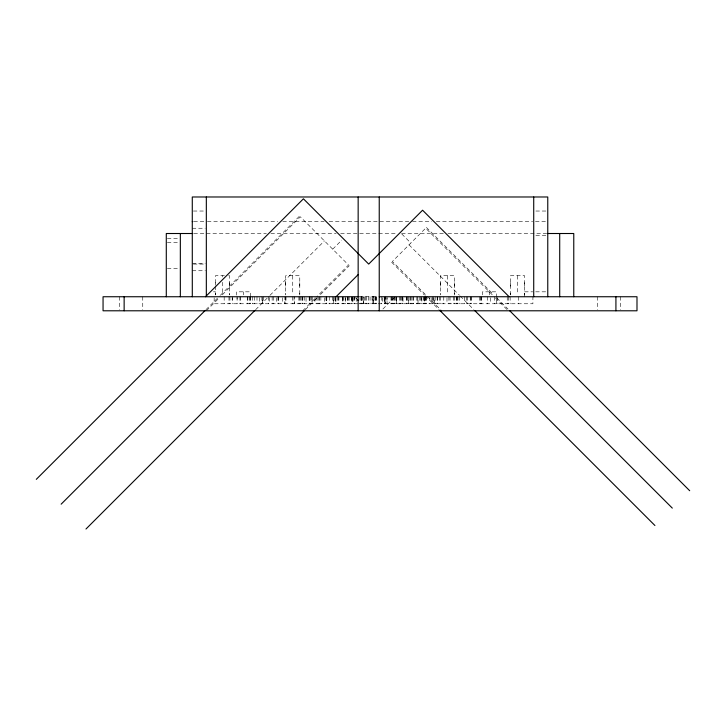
<?xml version="1.0" encoding="UTF-8"?>
<svg xmlns="http://www.w3.org/2000/svg" width="726" height="726" viewBox="0 0 726 726"><rect width="100%" height="100%" fill="white"/><g stroke="black" fill="none" stroke-linecap="round" stroke-linejoin="round"><path stroke-width="0.54" stroke-dasharray="3.63 2.72" d="M215.468 294.983L215.468 293.222M215.468 285.327L215.468 282.686M229.516 294.983L229.516 293.222M229.516 286.198L229.516 282.686M232.229 300.255L232.229 297.615M237.093 299.085L237.093 297.524M259.681 297.615L259.681 303.767M262.739 300.255L262.739 303.767L262.739 296.743M269.7 297.615L269.7 303.767M284.901 301.426L284.901 303.767L284.901 296.743M285.717 294.983L285.717 293.222M285.717 286.198L285.717 282.686M294.302 302.597L294.302 303.767L294.302 296.743M299.774 294.983L299.774 293.222M299.774 286.198L299.774 282.686M333.47 300.255L333.47 303.767L333.47 296.743M342.273 300.255L342.273 297.615M342.881 297.615L342.881 303.767M351.683 300.255L351.683 297.615M354.569 299.085L354.569 297.524M363.517 303.767L363.517 296.743L363.572 303.767L363.517 300.255M372.928 300.255L372.928 296.743L372.928 303.767M384.771 300.255L384.771 303.767L384.771 296.743M385.678 302.597L385.678 303.767L385.678 296.743M396.46 300.255L396.46 303.767L396.46 296.743M408.602 303.767L408.602 297.615M418.013 303.767L418.013 297.615M421.86 297.615L421.86 303.767M424.692 297.615L424.692 303.767M431.879 297.615L431.879 303.767M434.711 303.767L434.711 297.615M440.283 294.983L440.283 293.222M440.283 286.198L440.283 282.686M454.331 294.983L454.331 293.222M454.331 286.198L454.331 282.686M510.532 294.983L510.532 293.222M510.532 286.198L510.532 282.686M524.589 294.983L524.589 293.222M524.589 286.198L524.589 282.686M373.527 303.767L373.591 296.743M205.957 309.684L219.561 296.081M220.359 295.282L299.593 216.058M206.347 310.792L219.089 298.05M222.274 294.856L300.337 216.802L348.525 264.99L316.935 296.571M255.606 309.721L269.21 296.108M270.008 295.31L324.431 240.896M332.717 249.181L341.783 240.115M302.715 310.792L316.146 297.361M305.256 309.748L317.253 297.742M320.456 294.538L349.27 265.734M382.911 309.031L394.327 297.615M193.361 211.03L205.249 211.03M535.879 211.03L546.687 211.03M193.851 221.566L205.458 221.566M207.409 221.566L277.704 221.566M282.795 221.566L324.15 221.566M329.105 221.566L408.792 221.566M412.504 221.566L431.761 221.566M436.299 221.566L532.639 221.566M535.479 221.566L546.687 221.566M192.281 228.245L205.249 228.245M193.887 233.509L266.369 233.509M270.907 233.509L336.156 233.509M340.666 233.509L397.122 233.509M401.641 233.509L444.221 233.509M447.933 233.509L546.551 233.509M535.879 235.614L546.687 235.614M167.37 238.672L179.258 238.672M167.37 242.52L179.258 242.52M192.281 263.72L205.249 263.72M193.361 264.073L205.249 264.073M167.37 268.584L179.258 268.584M192.281 270.744L205.458 270.744M224.425 275.662L215.468 275.662L215.468 285.146M228.636 275.662L229.516 275.662L229.516 294.629M213.435 291.825L215.468 291.825M524.589 291.825L532.702 291.825M535.688 291.825L546.751 291.825M359.052 296.743L377.928 296.743M357.827 303.767L214.161 303.767L214.161 296.743M359.052 303.767L532.911 303.767L532.911 296.743M426.407 227.447L493.635 294.665M496.838 297.869L508.037 309.076M492.228 294.747L425.663 228.191L392.385 261.478L441.698 310.792M495.431 297.959L508.264 310.792M401.787 233.999L410.825 243.029M409.019 244.834L459.44 295.246M460.239 296.045L473.842 309.657M391.632 262.222L424.447 295.028M425.245 295.827L438.849 309.439M355.404 297.66L356.548 298.803M345.413 297.742L345.73 303.767M387.049 300.255L387.049 297.615L387.049 303.767M620.485 296.743L620.485 309.712M597.298 296.743L597.298 309.712M524.589 296.743L524.589 275.662L510.532 275.662L510.532 294.629M518.645 296.743L518.645 303.767M517.556 275.662L517.556 294.103M510.124 296.743L510.124 303.767M508.627 296.743L508.627 303.767M507.238 296.743L507.238 303.767M497.065 296.743L497.065 303.767M496.466 303.767L496.484 291.825L482.436 291.825L482.436 295.101M494.361 296.743L494.361 303.767M490.712 297.742L490.712 303.767M489.46 291.825L489.46 294.892M487.654 296.743L487.654 303.767M481.302 296.743L481.302 303.767M481.138 296.743L481.138 303.767M480.376 296.743L480.376 303.767M479.768 296.743L479.768 303.767M471.492 296.743L471.492 303.767M470.965 296.743L470.965 303.767M470.357 296.743L470.357 303.767M467.344 296.743L467.344 303.767M466.736 296.743L466.736 303.767M464.459 296.743L464.459 303.767M459.73 296.743L459.73 303.767M457.934 296.743L457.934 303.767M457.326 296.743L457.326 303.767M456.554 296.743L456.554 303.767M456.391 296.743L456.391 303.767M454.331 294.103L454.331 275.662L440.283 275.662L440.283 294.103M454.44 296.743L454.44 303.767M453.732 296.743L453.732 303.767M450.038 296.743L450.038 303.767M448.886 296.743L448.886 303.767M447.307 275.662L447.307 294.103M446.98 297.742L446.98 303.767M443.795 296.743L443.713 303.767M440.628 296.743L440.628 303.767M439.684 296.743L439.684 303.767M437.733 296.743L437.733 303.767M437.397 296.743L437.397 303.767M435.827 296.743L435.827 303.767M433.948 297.742L433.948 303.767M433.776 296.743L433.776 303.767M432.487 296.743L432.487 303.767M429.856 296.743L429.856 303.767M426.489 296.743L426.489 303.767M425.962 296.743L425.962 303.767M425.581 296.743L425.581 303.767M425.046 296.743L425.046 303.767M424.538 296.743L424.538 303.767M424.374 296.743L424.374 303.767M424.084 296.743L424.084 303.767M423.739 296.743L423.739 303.767M421.497 296.743L421.497 303.767M420.744 296.743L420.744 303.767M419.174 296.743L419.174 303.767M417.386 296.743L417.386 303.767M416.878 296.743L416.797 303.767M413.611 296.743L413.611 303.767M413.003 296.743L413.003 303.767M411.824 296.743L411.824 303.767M410.571 296.743L410.571 303.767M409.963 296.743L409.963 303.767M408.293 296.743L408.293 303.767M407.368 296.743L407.368 303.767M406.832 296.743L406.832 303.767M406.56 296.743L406.56 303.767M402.994 297.742L402.994 303.767M402.358 296.743L402.358 303.767M402.131 296.743L402.131 303.767M401.16 296.743L401.16 303.767M400.552 296.743L400.552 303.767M399.645 296.743L399.645 303.767M396.732 296.743L396.732 303.767M395.262 296.743L395.262 303.767M394.182 296.743L394.182 303.767M394.027 296.743L394.027 303.767M392.947 296.743L392.947 303.767M392.113 296.743L392.113 303.767M391.804 296.743L391.804 303.767M390.996 296.743L390.996 303.767M385.896 296.743L385.896 303.767M385.052 296.743L385.052 303.767M384.617 296.743L384.617 303.767M384.217 297.742L384.217 303.767M382.702 297.742L382.702 303.767M381.785 296.743L381.785 303.767M376.25 296.743L376.25 303.767M376.068 296.743L376.068 303.767M375.641 296.743L375.641 303.767M375.106 296.743L375.106 303.767M373.899 296.743L373.899 303.767M372.075 296.743L372.075 303.767M370.051 296.743L370.051 303.767M368.381 296.743L368.381 303.767M366.557 296.743L366.557 303.767M365.65 296.743L365.65 303.767M364.624 296.743L364.624 303.767M362.365 296.743L362.365 303.767M361.847 296.743L361.757 303.767M361.675 296.743L361.675 303.767M361.149 296.743L361.149 303.767M360.051 296.743L360.051 303.767M356.239 297.742L356.239 303.767M354.569 296.743L354.569 303.767M353.961 296.743L353.961 303.767M352.954 297.742L352.954 303.767M352.527 296.743L352.527 303.767M352.264 297.742L352.264 303.767M352.037 297.742L352.037 303.767M351.683 296.743L351.683 303.767M349.152 296.743L349.152 303.767M348.317 296.743L348.317 303.767M347.709 296.743L347.709 303.767M347.337 296.743L347.337 303.767M345.159 296.743L345.159 303.767M343.543 296.743L343.543 303.767M342.273 296.743L342.273 303.767M338.906 296.743L338.906 303.767M338.307 296.743L338.307 303.767M337.318 296.743L337.318 303.767M335.947 297.742L335.947 303.767M335.748 296.743L335.748 303.767M335.594 297.742L335.594 303.767M334.132 296.743L334.132 303.767M332.617 296.743L332.608 303.767M329.731 296.743L329.731 303.767M326.809 296.743L326.809 303.767M326.7 296.743L326.7 303.767M326.337 296.743L326.337 303.767M326.183 296.743L326.183 303.767M326.019 296.743L326.019 303.767M324.34 297.742L324.34 303.767M320.865 296.743L320.865 303.767M319.558 296.743L319.558 303.767M318.95 296.743L318.95 303.767M317.879 296.743L317.879 303.767M316.091 296.743L316.091 303.767M314.93 297.742L314.93 303.767M312.216 296.743L312.216 303.767M311.608 296.743L311.608 303.767M310.147 296.743L310.147 303.767M309.766 296.743L309.766 303.767M309.639 296.743L309.639 303.767M309.158 296.743L309.158 303.767M306.045 297.742L306.045 303.767M304.23 296.743L304.23 303.767M302.806 296.743L302.806 303.767M302.197 296.743L302.197 303.767M301.952 296.743L301.952 303.767M300.355 296.743L300.355 303.767M299.774 294.103L299.774 275.662L285.717 275.662L285.717 294.103M299.747 296.743L299.747 303.767M298.912 296.743L298.858 303.767M294.012 296.743L294.012 303.767M292.741 275.662L292.741 294.103M292.642 296.743L292.642 303.767M285.953 296.743L285.953 303.767M285.781 296.743L285.781 303.767M282.623 297.742L282.623 303.767M278.575 296.743L278.675 303.767M278.521 296.743L278.521 303.767M277.913 296.743L277.913 303.767M276.37 297.742L276.37 303.767M273.638 296.743L273.638 303.767M272.15 296.743L272.15 303.767M268.556 296.743L268.556 303.767M263.338 296.743L263.338 303.767M261.904 296.743L261.904 303.767M256.986 296.743L256.986 303.767M254.699 296.743L254.699 303.767M252.566 296.743L252.566 303.767M250.597 296.743L250.597 291.825L236.54 291.825L236.54 295.101M250.288 296.743L250.288 303.767M250.043 296.743L250.043 303.767M249.817 296.743L249.817 303.767M247.856 296.743L247.856 303.767M247.257 296.743L247.257 303.767M243.564 291.825L243.564 294.892M240.27 296.743L240.27 303.767M239.943 296.743L239.943 303.767M237.093 296.743L237.093 303.767M232.229 296.743L232.229 303.767M229.924 296.743L229.924 303.767M228.98 296.743L228.98 303.767M224.18 296.743L224.18 303.767M222.492 275.662L222.492 276.978M222.492 282.251L222.492 294.103M215.468 286.198L215.468 294.774M142.75 296.743L142.75 309.712M119.572 296.743L119.572 309.712"/><path stroke-width="1.09" d="M205.494 296.743L303.423 198.806L368.699 264.082L422.577 210.204L509.117 296.743M36.3 479.342L205.159 310.483M61.138 504.18L254.808 310.519M85.977 529.018L304.457 310.546M336.038 296.743L358.154 274.619M192.281 221.566L192.826 221.566M192.762 233.509L166.29 233.509L166.29 296.743M547.295 233.509L573.767 233.509L573.767 296.743M358.154 296.743L103.056 296.743L103.056 310.792L636.992 310.792L636.992 296.743L379.235 296.743M509.634 310.674L689.7 490.731M474.641 310.456L672.312 508.118M439.647 310.238L654.925 525.506M357.464 299.729L358.154 300.419M615.92 296.743L615.92 310.792M559.71 233.509L559.71 296.743M547.767 296.743L547.767 196.982L192.281 196.982L192.299 296.743M533.719 196.982L533.719 296.743M379.235 196.982L379.235 310.792M358.154 196.982L358.154 310.792M206.329 196.982L206.329 295.899M180.338 233.509L180.338 296.743M124.137 296.743L124.137 310.792"/></g></svg>
